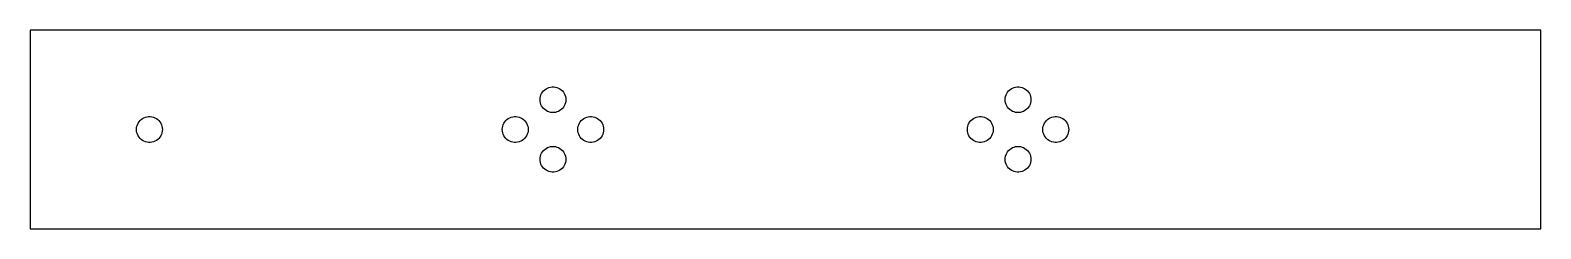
# Model space of a CAD drawing. Header units: metres. Extents: x 0 to 380, y -25 to 25.
import ezdxf

# ---------------------------------------------------------------- set-up
doc = ezdxf.new("R2010")
doc.units = ezdxf.units.M

msp = doc.modelspace()

# ---------------------------------------------------------------- linework, layer by layer
for p, q in [((380, 25), (0, 25)), ((0, 25), (0, -25)), ((380, -25), (380, 25)), ((128.25, 7.5), (128.276, 7.90732)), ((128.276, 7.90732), (128.352, 8.30823)), ((128.352, 8.30823), (128.478, 8.6964)), ((128.478, 8.6964), (128.652, 9.06569)), ((128.652, 9.06569), (128.871, 9.41029)), ((128.871, 9.41029), (129.131, 9.72478)), ((129.131, 9.72478), (129.428, 10.0042)), ((129.428, 10.0042), (129.759, 10.2441)), ((129.759, 10.2441), (130.116, 10.4407)), ((130.116, 10.4407), (130.496, 10.5909)), ((130.496, 10.5909), (130.891, 10.6924)), ((130.891, 10.6924), (131.296, 10.7436)), ((131.296, 10.7436), (131.704, 10.7436)), ((131.704, 10.7436), (132.109, 10.6924)), ((132.109, 10.6924), (132.504, 10.5909)), ((132.504, 10.5909), (132.884, 10.4407)), ((132.884, 10.4407), (133.241, 10.2441)), ((133.241, 10.2441), (133.572, 10.0042)), ((133.572, 10.0042), (133.869, 9.72478)), ((133.869, 9.72478), (134.129, 9.41029)), ((134.129, 9.41029), (134.348, 9.06569)), ((134.348, 9.06569), (134.522, 8.6964)), ((134.522, 8.6964), (134.648, 8.30823)), ((134.648, 8.30823), (134.724, 7.90732)), ((134.724, 7.90732), (134.75, 7.5)), ((245.25, 7.5), (245.276, 7.90732)), ((245.276, 7.90732), (245.352, 8.30823)), ((245.352, 8.30823), (245.478, 8.6964)), ((245.478, 8.6964), (245.652, 9.06569)), ((245.652, 9.06569), (245.871, 9.41029)), ((245.871, 9.41029), (246.131, 9.72478)), ((246.131, 9.72478), (246.428, 10.0042)), ((246.428, 10.0042), (246.759, 10.2441)), ((246.759, 10.2441), (247.116, 10.4407)), ((247.116, 10.4407), (247.496, 10.5909)), ((247.496, 10.5909), (247.891, 10.6924)), ((247.891, 10.6924), (248.296, 10.7436)), ((248.296, 10.7436), (248.704, 10.7436)), ((248.704, 10.7436), (249.109, 10.6924)), ((249.109, 10.6924), (249.504, 10.5909)), ((249.504, 10.5909), (249.884, 10.4407)), ((249.884, 10.4407), (250.241, 10.2441)), ((250.241, 10.2441), (250.572, 10.0042)), ((250.572, 10.0042), (250.869, 9.72478)), ((250.869, 9.72478), (251.129, 9.41029)), ((251.129, 9.41029), (251.348, 9.06569)), ((251.348, 9.06569), (251.522, 8.6964)), ((251.522, 8.6964), (251.648, 8.30823)), ((251.648, 8.30823), (251.724, 7.90732)), ((251.724, 7.90732), (251.75, 7.5)), ((128.276, 7.09267), (128.25, 7.5)), ((128.352, 6.69176), (128.276, 7.09267)), ((128.478, 6.30359), (128.352, 6.69176)), ((128.652, 5.9343), (128.478, 6.30359)), ((128.871, 5.58969), (128.652, 5.9343)), ((129.131, 5.27521), (128.871, 5.58969)), ((129.428, 4.99582), (129.131, 5.27521)), ((129.759, 4.75592), (129.428, 4.99582)), ((130.116, 4.55931), (129.759, 4.75592)), ((130.496, 4.40906), (130.116, 4.55931)), ((130.891, 4.30756), (130.496, 4.40906)), ((131.296, 4.25641), (130.891, 4.30756)), ((131.704, 4.25641), (131.296, 4.25641)), ((132.109, 4.30756), (131.704, 4.25641)), ((132.504, 4.40906), (132.109, 4.30756)), ((132.884, 4.55931), (132.504, 4.40906)), ((133.241, 4.75592), (132.884, 4.55931)), ((133.572, 4.99582), (133.241, 4.75592)), ((133.869, 5.27521), (133.572, 4.99582)), ((134.129, 5.58969), (133.869, 5.27521)), ((134.348, 5.9343), (134.129, 5.58969)), ((134.522, 6.30359), (134.348, 5.9343)), ((134.648, 6.69176), (134.522, 6.30359)), ((134.724, 7.09267), (134.648, 6.69176)), ((134.75, 7.5), (134.724, 7.09267)), ((245.276, 7.09267), (245.25, 7.5)), ((245.352, 6.69176), (245.276, 7.09267)), ((245.478, 6.30359), (245.352, 6.69176)), ((245.652, 5.9343), (245.478, 6.30359)), ((245.871, 5.58969), (245.652, 5.9343)), ((246.131, 5.27521), (245.871, 5.58969)), ((246.428, 4.99582), (246.131, 5.27521)), ((246.759, 4.75592), (246.428, 4.99582)), ((247.116, 4.55931), (246.759, 4.75592)), ((247.496, 4.40906), (247.116, 4.55931)), ((247.891, 4.30756), (247.496, 4.40906)), ((248.296, 4.25641), (247.891, 4.30756)), ((248.704, 4.25641), (248.296, 4.25641)), ((249.109, 4.30756), (248.704, 4.25641)), ((249.504, 4.40906), (249.109, 4.30756)), ((249.884, 4.55931), (249.504, 4.40906)), ((250.241, 4.75592), (249.884, 4.55931)), ((250.572, 4.99582), (250.241, 4.75592)), ((250.869, 5.27521), (250.572, 4.99582)), ((251.129, 5.58969), (250.869, 5.27521)), ((251.348, 5.9343), (251.129, 5.58969)), ((251.522, 6.30359), (251.348, 5.9343)), ((251.648, 6.69176), (251.522, 6.30359)), ((251.724, 7.09267), (251.648, 6.69176)), ((251.75, 7.5), (251.724, 7.09267)), ((26.75, 0), (26.7756, 0.407318)), ((26.7756, -0.407318), (26.75, 0)), ((26.7756, 0.407318), (26.8521, 0.808228)), ((26.8521, 0.808228), (26.9782, 1.1964)), ((26.9782, 1.1964), (27.152, 1.56569)), ((27.152, 1.56569), (27.3707, 1.91029)), ((27.3707, 1.91029), (27.6308, 2.22478)), ((27.6308, 2.22478), (27.9284, 2.50417)), ((27.9284, 2.50417), (28.2586, 2.74406)), ((28.2586, 2.74406), (28.6162, 2.94067)), ((28.6162, 2.94067), (28.9957, 3.09093)), ((28.9957, 3.09093), (29.391, 3.19243)), ((29.391, 3.19243), (29.7959, 3.24358)), ((29.7959, 3.24358), (30.2041, 3.24358)), ((30.2041, 3.24358), (30.609, 3.19243)), ((30.609, 3.19243), (31.0043, 3.09093)), ((31.0043, 3.09093), (31.3838, 2.94067)), ((31.3838, 2.94067), (31.7414, 2.74406)), ((31.7414, 2.74406), (32.0716, 2.50417)), ((32.0716, 2.50417), (32.3691, 2.22478)), ((32.3691, 2.22478), (32.6293, 1.91029)), ((32.6293, 1.91029), (32.848, 1.56569)), ((32.848, 1.56569), (33.0218, 1.1964)), ((33.0218, 1.1964), (33.1479, 0.808228)), ((33.1479, 0.808228), (33.2244, 0.407318)), ((33.2244, 0.407318), (33.25, 0)), ((33.25, 0), (33.2244, -0.407318)), ((118.75, 0), (118.776, 0.407318)), ((118.776, -0.407318), (118.75, 0)), ((118.776, 0.407318), (118.852, 0.808228)), ((118.852, 0.808228), (118.978, 1.1964)), ((118.978, 1.1964), (119.152, 1.56569)), ((119.152, 1.56569), (119.371, 1.91029)), ((119.371, 1.91029), (119.631, 2.22478)), ((119.631, 2.22478), (119.928, 2.50417)), ((119.928, 2.50417), (120.259, 2.74406)), ((120.259, 2.74406), (120.616, 2.94067)), ((120.616, 2.94067), (120.996, 3.09093)), ((120.996, 3.09093), (121.391, 3.19243)), ((121.391, 3.19243), (121.796, 3.24358)), ((121.796, 3.24358), (122.204, 3.24358)), ((122.204, 3.24358), (122.609, 3.19243)), ((122.609, 3.19243), (123.004, 3.09093)), ((123.004, 3.09093), (123.384, 2.94067)), ((123.384, 2.94067), (123.741, 2.74406)), ((123.741, 2.74406), (124.072, 2.50417)), ((124.072, 2.50417), (124.369, 2.22478)), ((124.369, 2.22478), (124.629, 1.91029)), ((124.629, 1.91029), (124.848, 1.56569)), ((124.848, 1.56569), (125.022, 1.1964)), ((125.022, 1.1964), (125.148, 0.808228)), ((125.148, 0.808228), (125.224, 0.407318)), ((125.224, 0.407318), (125.25, 0)), ((125.25, 0), (125.224, -0.407318)), ((137.75, 0), (137.776, 0.407318)), ((137.776, -0.407318), (137.75, 0)), ((137.776, 0.407318), (137.852, 0.808228)), ((137.852, 0.808228), (137.978, 1.1964)), ((137.978, 1.1964), (138.152, 1.56569)), ((138.152, 1.56569), (138.371, 1.91029)), ((138.371, 1.91029), (138.631, 2.22478)), ((138.631, 2.22478), (138.928, 2.50417)), ((138.928, 2.50417), (139.259, 2.74406)), ((139.259, 2.74406), (139.616, 2.94067)), ((139.616, 2.94067), (139.996, 3.09093)), ((139.996, 3.09093), (140.391, 3.19243)), ((140.391, 3.19243), (140.796, 3.24358)), ((140.796, 3.24358), (141.204, 3.24358)), ((141.204, 3.24358), (141.609, 3.19243)), ((141.609, 3.19243), (142.004, 3.09093)), ((142.004, 3.09093), (142.384, 2.94067)), ((142.384, 2.94067), (142.741, 2.74406)), ((142.741, 2.74406), (143.072, 2.50417)), ((143.072, 2.50417), (143.369, 2.22478)), ((143.369, 2.22478), (143.629, 1.91029)), ((143.629, 1.91029), (143.848, 1.56569)), ((143.848, 1.56569), (144.022, 1.1964)), ((144.022, 1.1964), (144.148, 0.808228)), ((144.148, 0.808228), (144.224, 0.407318)), ((144.224, 0.407318), (144.25, 0)), ((144.25, 0), (144.224, -0.407318)), ((235.75, 0), (235.776, 0.407318)), ((235.776, -0.407318), (235.75, 0)), ((235.776, 0.407318), (235.852, 0.808228)), ((235.852, 0.808228), (235.978, 1.1964)), ((235.978, 1.1964), (236.152, 1.56569)), ((236.152, 1.56569), (236.371, 1.91029)), ((236.371, 1.91029), (236.631, 2.22478)), ((236.631, 2.22478), (236.928, 2.50417)), ((236.928, 2.50417), (237.259, 2.74406)), ((237.259, 2.74406), (237.616, 2.94067)), ((237.616, 2.94067), (237.996, 3.09093)), ((237.996, 3.09093), (238.391, 3.19243)), ((238.391, 3.19243), (238.796, 3.24358)), ((238.796, 3.24358), (239.204, 3.24358)), ((239.204, 3.24358), (239.609, 3.19243)), ((239.609, 3.19243), (240.004, 3.09093)), ((240.004, 3.09093), (240.384, 2.94067)), ((240.384, 2.94067), (240.741, 2.74406)), ((240.741, 2.74406), (241.072, 2.50417)), ((241.072, 2.50417), (241.369, 2.22478)), ((241.369, 2.22478), (241.629, 1.91029)), ((241.629, 1.91029), (241.848, 1.56569)), ((241.848, 1.56569), (242.022, 1.1964)), ((242.022, 1.1964), (242.148, 0.808228)), ((242.148, 0.808228), (242.224, 0.407318)), ((242.224, 0.407318), (242.25, 0)), ((242.25, 0), (242.224, -0.407318)), ((254.75, 0), (254.776, 0.407318)), ((254.776, -0.407318), (254.75, 0)), ((254.776, 0.407318), (254.852, 0.808228)), ((254.852, 0.808228), (254.978, 1.1964)), ((254.978, 1.1964), (255.152, 1.56569)), ((255.152, 1.56569), (255.371, 1.91029)), ((255.371, 1.91029), (255.631, 2.22478)), ((255.631, 2.22478), (255.928, 2.50417)), ((255.928, 2.50417), (256.259, 2.74406)), ((256.259, 2.74406), (256.616, 2.94067)), ((256.616, 2.94067), (256.996, 3.09093)), ((256.996, 3.09093), (257.391, 3.19243)), ((257.391, 3.19243), (257.796, 3.24358)), ((257.796, 3.24358), (258.204, 3.24358)), ((258.204, 3.24358), (258.609, 3.19243)), ((258.609, 3.19243), (259.004, 3.09093)), ((259.004, 3.09093), (259.384, 2.94067)), ((259.384, 2.94067), (259.741, 2.74406)), ((259.741, 2.74406), (260.072, 2.50417)), ((260.072, 2.50417), (260.369, 2.22478)), ((260.369, 2.22478), (260.629, 1.91029)), ((260.629, 1.91029), (260.848, 1.56569)), ((260.848, 1.56569), (261.022, 1.1964)), ((261.022, 1.1964), (261.148, 0.808228)), ((261.148, 0.808228), (261.224, 0.407318)), ((261.224, 0.407318), (261.25, 0)), ((261.25, 0), (261.224, -0.407318)), ((26.8521, -0.808228), (26.7756, -0.407318)), ((26.9782, -1.1964), (26.8521, -0.808228)), ((27.152, -1.56569), (26.9782, -1.1964)), ((27.3707, -1.91029), (27.152, -1.56569)), ((27.6308, -2.22478), (27.3707, -1.91029)), ((27.9284, -2.50417), (27.6308, -2.22478)), ((28.2586, -2.74406), (27.9284, -2.50417)), ((28.6162, -2.94067), (28.2586, -2.74406)), ((28.9957, -3.09093), (28.6162, -2.94067)), ((29.391, -3.19243), (28.9957, -3.09093)), ((29.7959, -3.24358), (29.391, -3.19243)), ((30.2041, -3.24358), (29.7959, -3.24358)), ((30.609, -3.19243), (30.2041, -3.24358)), ((31.0043, -3.09093), (30.609, -3.19243)), ((31.3838, -2.94067), (31.0043, -3.09093)), ((31.7414, -2.74406), (31.3838, -2.94067)), ((32.0716, -2.50417), (31.7414, -2.74406)), ((32.3691, -2.22478), (32.0716, -2.50417)), ((32.6293, -1.91029), (32.3691, -2.22478)), ((32.848, -1.56569), (32.6293, -1.91029)), ((33.0218, -1.1964), (32.848, -1.56569)), ((33.1479, -0.808228), (33.0218, -1.1964)), ((33.2244, -0.407318), (33.1479, -0.808228)), ((118.852, -0.808228), (118.776, -0.407318)), ((118.978, -1.1964), (118.852, -0.808228)), ((119.152, -1.56569), (118.978, -1.1964)), ((119.371, -1.91029), (119.152, -1.56569)), ((119.631, -2.22478), (119.371, -1.91029)), ((119.928, -2.50417), (119.631, -2.22478)), ((120.259, -2.74406), (119.928, -2.50417)), ((120.616, -2.94067), (120.259, -2.74406)), ((120.996, -3.09093), (120.616, -2.94067)), ((121.391, -3.19243), (120.996, -3.09093)), ((121.796, -3.24358), (121.391, -3.19243)), ((122.204, -3.24358), (121.796, -3.24358)), ((122.609, -3.19243), (122.204, -3.24358)), ((123.004, -3.09093), (122.609, -3.19243)), ((123.384, -2.94067), (123.004, -3.09093)), ((123.741, -2.74406), (123.384, -2.94067)), ((124.072, -2.50417), (123.741, -2.74406)), ((124.369, -2.22478), (124.072, -2.50417)), ((124.629, -1.91029), (124.369, -2.22478)), ((124.848, -1.56569), (124.629, -1.91029)), ((125.022, -1.1964), (124.848, -1.56569)), ((125.148, -0.808228), (125.022, -1.1964)), ((125.224, -0.407318), (125.148, -0.808228)), ((137.852, -0.808228), (137.776, -0.407318)), ((137.978, -1.1964), (137.852, -0.808228)), ((138.152, -1.56569), (137.978, -1.1964)), ((138.371, -1.91029), (138.152, -1.56569)), ((138.631, -2.22478), (138.371, -1.91029)), ((138.928, -2.50417), (138.631, -2.22478)), ((139.259, -2.74406), (138.928, -2.50417)), ((139.616, -2.94067), (139.259, -2.74406)), ((139.996, -3.09093), (139.616, -2.94067)), ((140.391, -3.19243), (139.996, -3.09093)), ((140.796, -3.24358), (140.391, -3.19243)), ((141.204, -3.24358), (140.796, -3.24358)), ((141.609, -3.19243), (141.204, -3.24358)), ((142.004, -3.09093), (141.609, -3.19243)), ((142.384, -2.94067), (142.004, -3.09093)), ((142.741, -2.74406), (142.384, -2.94067)), ((143.072, -2.50417), (142.741, -2.74406)), ((143.369, -2.22478), (143.072, -2.50417)), ((143.629, -1.91029), (143.369, -2.22478)), ((143.848, -1.56569), (143.629, -1.91029)), ((144.022, -1.1964), (143.848, -1.56569)), ((144.148, -0.808228), (144.022, -1.1964)), ((144.224, -0.407318), (144.148, -0.808228)), ((235.852, -0.808228), (235.776, -0.407318)), ((235.978, -1.1964), (235.852, -0.808228)), ((236.152, -1.56569), (235.978, -1.1964)), ((236.371, -1.91029), (236.152, -1.56569)), ((236.631, -2.22478), (236.371, -1.91029)), ((236.928, -2.50417), (236.631, -2.22478)), ((237.259, -2.74406), (236.928, -2.50417)), ((237.616, -2.94067), (237.259, -2.74406)), ((237.996, -3.09093), (237.616, -2.94067)), ((238.391, -3.19243), (237.996, -3.09093)), ((238.796, -3.24358), (238.391, -3.19243)), ((239.204, -3.24358), (238.796, -3.24358)), ((239.609, -3.19243), (239.204, -3.24358)), ((240.004, -3.09093), (239.609, -3.19243)), ((240.384, -2.94067), (240.004, -3.09093)), ((240.741, -2.74406), (240.384, -2.94067)), ((241.072, -2.50417), (240.741, -2.74406)), ((241.369, -2.22478), (241.072, -2.50417)), ((241.629, -1.91029), (241.369, -2.22478)), ((241.848, -1.56569), (241.629, -1.91029)), ((242.022, -1.1964), (241.848, -1.56569)), ((242.148, -0.808228), (242.022, -1.1964)), ((242.224, -0.407318), (242.148, -0.808228)), ((254.852, -0.808228), (254.776, -0.407318)), ((254.978, -1.1964), (254.852, -0.808228)), ((255.152, -1.56569), (254.978, -1.1964)), ((255.371, -1.91029), (255.152, -1.56569)), ((255.631, -2.22478), (255.371, -1.91029)), ((255.928, -2.50417), (255.631, -2.22478)), ((256.259, -2.74406), (255.928, -2.50417)), ((256.616, -2.94067), (256.259, -2.74406)), ((256.996, -3.09093), (256.616, -2.94067)), ((257.391, -3.19243), (256.996, -3.09093)), ((257.796, -3.24358), (257.391, -3.19243)), ((258.204, -3.24358), (257.796, -3.24358)), ((258.609, -3.19243), (258.204, -3.24358)), ((259.004, -3.09093), (258.609, -3.19243)), ((259.384, -2.94067), (259.004, -3.09093)), ((259.741, -2.74406), (259.384, -2.94067)), ((260.072, -2.50417), (259.741, -2.74406)), ((260.369, -2.22478), (260.072, -2.50417)), ((260.629, -1.91029), (260.369, -2.22478)), ((260.848, -1.56569), (260.629, -1.91029)), ((261.022, -1.1964), (260.848, -1.56569)), ((261.148, -0.808228), (261.022, -1.1964)), ((261.224, -0.407318), (261.148, -0.808228)), ((128.25, -7.5), (128.276, -7.09267)), ((128.276, -7.90732), (128.25, -7.5)), ((128.276, -7.09267), (128.352, -6.69176)), ((128.352, -6.69176), (128.478, -6.30359)), ((128.478, -6.30359), (128.652, -5.9343)), ((128.652, -5.9343), (128.871, -5.58969)), ((128.871, -5.58969), (129.131, -5.27521)), ((129.131, -5.27521), (129.428, -4.99582)), ((129.428, -4.99582), (129.759, -4.75592)), ((129.759, -4.75592), (130.116, -4.55931)), ((130.116, -4.55931), (130.496, -4.40906)), ((130.496, -4.40906), (130.891, -4.30756)), ((130.891, -4.30756), (131.296, -4.25641)), ((131.296, -4.25641), (131.704, -4.25641)), ((131.704, -4.25641), (132.109, -4.30756)), ((132.109, -4.30756), (132.504, -4.40906)), ((132.504, -4.40906), (132.884, -4.55931)), ((132.884, -4.55931), (133.241, -4.75592)), ((133.241, -4.75592), (133.572, -4.99582)), ((133.572, -4.99582), (133.869, -5.27521)), ((133.869, -5.27521), (134.129, -5.58969)), ((134.129, -5.58969), (134.348, -5.9343)), ((134.348, -5.9343), (134.522, -6.30359)), ((134.522, -6.30359), (134.648, -6.69176)), ((134.648, -6.69176), (134.724, -7.09267)), ((134.724, -7.09267), (134.75, -7.5)), ((134.75, -7.5), (134.724, -7.90732)), ((245.25, -7.5), (245.276, -7.09267)), ((245.276, -7.90732), (245.25, -7.5)), ((245.276, -7.09267), (245.352, -6.69176)), ((245.352, -6.69176), (245.478, -6.30359)), ((245.478, -6.30359), (245.652, -5.9343)), ((245.652, -5.9343), (245.871, -5.58969)), ((245.871, -5.58969), (246.131, -5.27521)), ((246.131, -5.27521), (246.428, -4.99582)), ((246.428, -4.99582), (246.759, -4.75592)), ((246.759, -4.75592), (247.116, -4.55931)), ((247.116, -4.55931), (247.496, -4.40906)), ((247.496, -4.40906), (247.891, -4.30756)), ((247.891, -4.30756), (248.296, -4.25641)), ((248.296, -4.25641), (248.704, -4.25641)), ((248.704, -4.25641), (249.109, -4.30756)), ((249.109, -4.30756), (249.504, -4.40906)), ((249.504, -4.40906), (249.884, -4.55931)), ((249.884, -4.55931), (250.241, -4.75592)), ((250.241, -4.75592), (250.572, -4.99582)), ((250.572, -4.99582), (250.869, -5.27521)), ((250.869, -5.27521), (251.129, -5.58969)), ((251.129, -5.58969), (251.348, -5.9343)), ((251.348, -5.9343), (251.522, -6.30359)), ((251.522, -6.30359), (251.648, -6.69176)), ((251.648, -6.69176), (251.724, -7.09267)), ((251.724, -7.09267), (251.75, -7.5)), ((251.75, -7.5), (251.724, -7.90732)), ((128.352, -8.30823), (128.276, -7.90732)), ((128.478, -8.6964), (128.352, -8.30823)), ((128.652, -9.06569), (128.478, -8.6964)), ((128.871, -9.41029), (128.652, -9.06569)), ((129.131, -9.72478), (128.871, -9.41029)), ((129.428, -10.0042), (129.131, -9.72478)), ((129.759, -10.2441), (129.428, -10.0042)), ((130.116, -10.4407), (129.759, -10.2441)), ((130.496, -10.5909), (130.116, -10.4407)), ((130.891, -10.6924), (130.496, -10.5909)), ((131.296, -10.7436), (130.891, -10.6924)), ((131.704, -10.7436), (131.296, -10.7436)), ((132.109, -10.6924), (131.704, -10.7436)), ((132.504, -10.5909), (132.109, -10.6924)), ((132.884, -10.4407), (132.504, -10.5909)), ((133.241, -10.2441), (132.884, -10.4407)), ((133.572, -10.0042), (133.241, -10.2441)), ((133.869, -9.72478), (133.572, -10.0042)), ((134.129, -9.41029), (133.869, -9.72478)), ((134.348, -9.06569), (134.129, -9.41029)), ((134.522, -8.6964), (134.348, -9.06569)), ((134.648, -8.30823), (134.522, -8.6964)), ((134.724, -7.90732), (134.648, -8.30823)), ((245.352, -8.30823), (245.276, -7.90732)), ((245.478, -8.6964), (245.352, -8.30823)), ((245.652, -9.06569), (245.478, -8.6964)), ((245.871, -9.41029), (245.652, -9.06569)), ((246.131, -9.72478), (245.871, -9.41029)), ((246.428, -10.0042), (246.131, -9.72478)), ((246.759, -10.2441), (246.428, -10.0042)), ((247.116, -10.4407), (246.759, -10.2441)), ((247.496, -10.5909), (247.116, -10.4407)), ((247.891, -10.6924), (247.496, -10.5909)), ((248.296, -10.7436), (247.891, -10.6924)), ((248.704, -10.7436), (248.296, -10.7436)), ((249.109, -10.6924), (248.704, -10.7436)), ((249.504, -10.5909), (249.109, -10.6924)), ((249.884, -10.4407), (249.504, -10.5909)), ((250.241, -10.2441), (249.884, -10.4407)), ((250.572, -10.0042), (250.241, -10.2441)), ((250.869, -9.72478), (250.572, -10.0042)), ((251.129, -9.41029), (250.869, -9.72478)), ((251.348, -9.06569), (251.129, -9.41029)), ((251.522, -8.6964), (251.348, -9.06569)), ((251.648, -8.30823), (251.522, -8.6964)), ((251.724, -7.90732), (251.648, -8.30823)), ((0, -25), (380, -25))]:
    msp.add_line(p, q)

doc.saveas('drawing.dxf')
